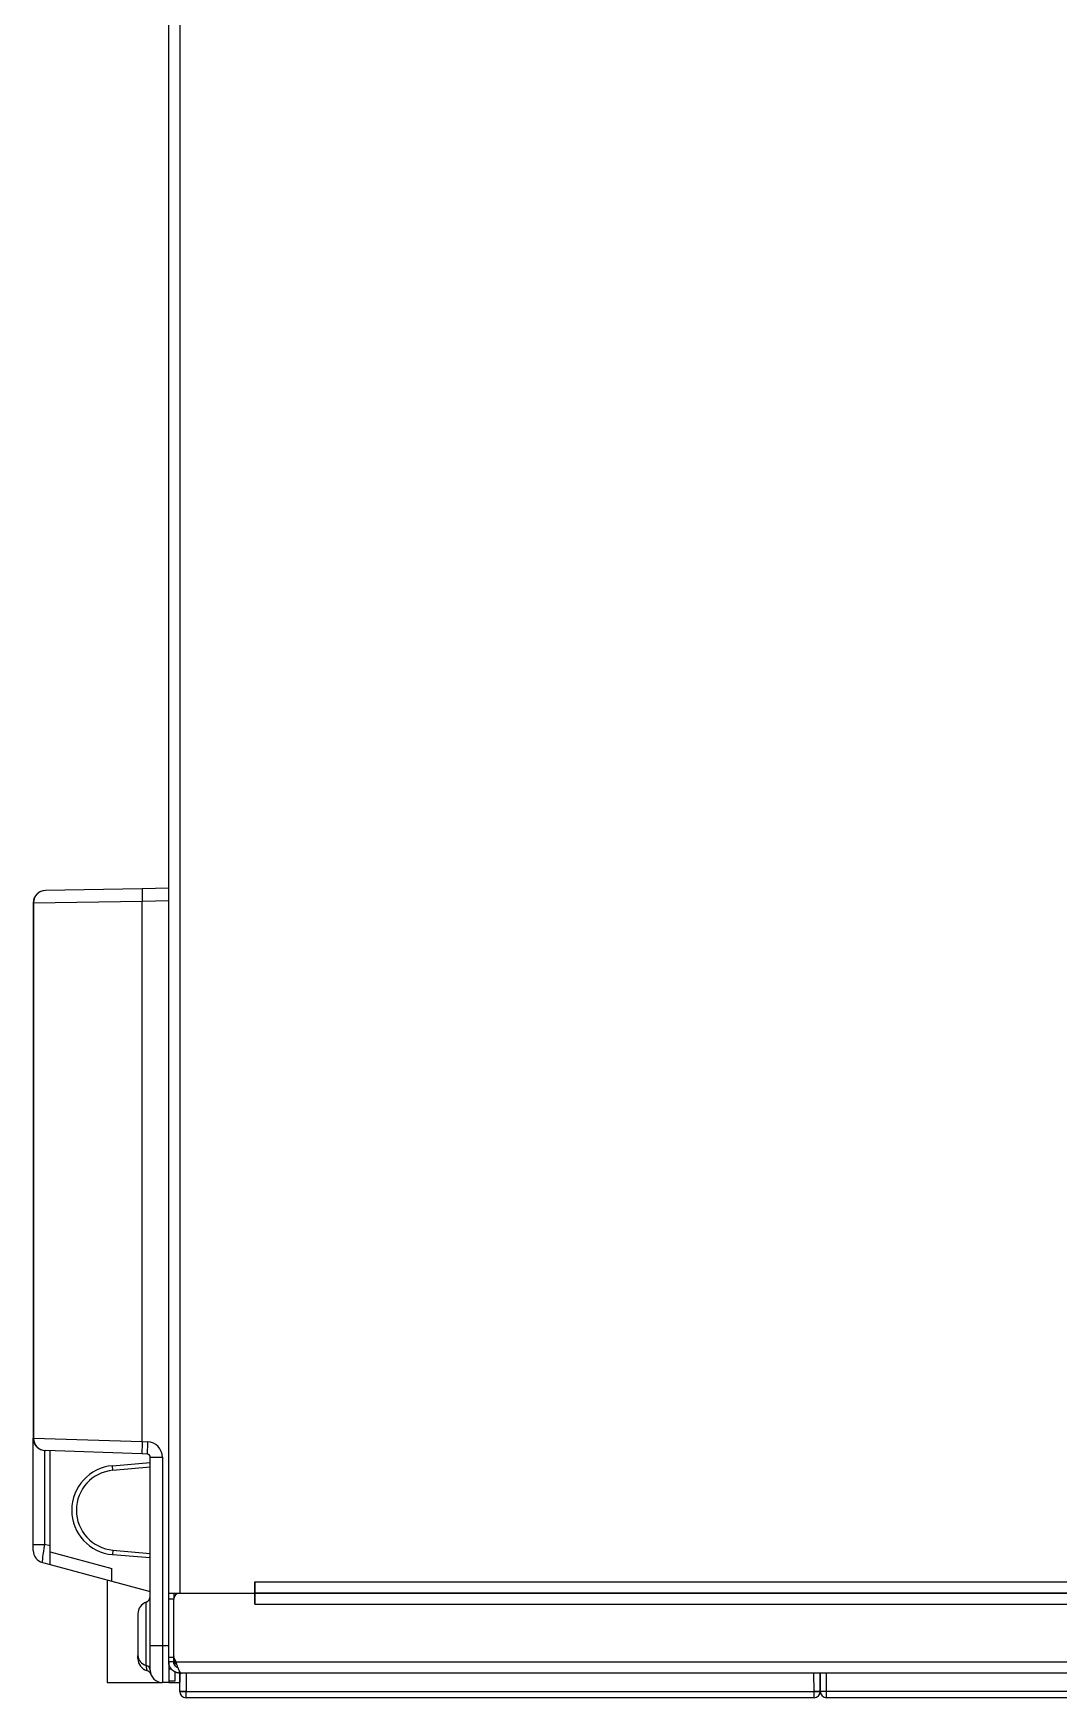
# Model space of a CAD drawing. Header units: millimetres. Extents: x -36 to 4467, y 2 to 3322.
# Drawn here: x 3671.3 to 3837.8, y 1397.8 to 1668.1 of the extents above; entities that cross this region are included whole.
import ezdxf

# ---------------------------------------------------------------- set-up
doc = ezdxf.new("R2010")
doc.units = ezdxf.units.MM

msp = doc.modelspace()

# ---------------------------------------------------------------- linework, layer by layer
for p, q in [((3693.27, 1414.77), (3693.27, 1906.49)), ((3695.07, 1905.36), (3695.07, 1414.77)), ((3673.24, 1528.87), (3673.27, 1528.87)), ((3688.96, 1529.14), (3673.27, 1528.87)), ((3693.27, 1529.22), (3688.96, 1529.14)), ((3688.96, 1527.14), (3693.27, 1527.22)), ((3671.3, 1526.87), (3671.27, 1526.87)), ((3671.27, 1526.87), (3671.27, 1439.9)), ((3671.3, 1526.87), (3671.3, 1439.9)), ((3671.31, 1526.87), (3688.96, 1527.14)), ((3671.31, 1439.9), (3671.31, 1526.87)), ((3688.96, 1439.35), (3688.96, 1527.14)), ((3671.27, 1422.66), (3671.27, 1439.9)), ((3671.27, 1439.9), (3671.3, 1439.9)), ((3671.31, 1439.9), (3688.96, 1439.35)), ((3688.96, 1439.35), (3689.82, 1439.32)), ((3673.1, 1437.91), (3673.1, 1422.66)), ((3673.24, 1437.9), (3673.2, 1437.9)), ((3688.92, 1437.35), (3673.24, 1437.9)), ((3674.02, 1422.41), (3674.02, 1437.87)), ((3684.14, 1435.44), (3690.27, 1435.98)), ((3684.21, 1434.69), (3684.14, 1435.44)), ((3689.79, 1437.32), (3688.92, 1437.35)), ((3690.27, 1436.82), (3692.24, 1436.82)), ((3690.27, 1406.22), (3690.27, 1436.82)), ((3692.24, 1436.82), (3692.24, 1406.22)), ((3690.27, 1435.22), (3684.21, 1434.69)), ((3671.27, 1421.65), (3671.27, 1422.66)), ((3671.27, 1422.66), (3673.1, 1422.66)), ((3674.02, 1422.41), (3673.1, 1422.66)), ((3674.02, 1419.38), (3674.02, 1422.41)), ((3672.75, 1419.71), (3674.02, 1419.38)), ((3674.02, 1421.45), (3684.02, 1418.77)), ((3674.02, 1419.38), (3684.02, 1416.7)), ((3684.21, 1421.74), (3684.14, 1420.99)), ((3690.27, 1420.46), (3684.14, 1420.99)), ((3684.21, 1421.74), (3690.27, 1421.21)), ((3683.27, 1416.9), (3683.27, 1400.22)), ((3684.02, 1416.7), (3684.02, 1418.77)), ((3684.02, 1416.7), (3690.27, 1415.02)), ((3707.27, 1414.77), (3707.27, 1416.57)), ((3707.27, 1416.57), (3707.27, 1414.77)), ((3707.27, 1416.57), (3707.27, 1416.57)), ((3707.27, 1416.57), (4305.42, 1416.57)), ((3693.27, 1413.77), (3693.27, 1414.77)), ((3693.27, 1414.77), (3695.07, 1414.77)), ((3694.07, 1413.77), (3693.27, 1413.77)), ((3693.27, 1404.29), (3693.27, 1413.77)), ((3694.07, 1414.77), (3694.07, 1413.77)), ((3694.07, 1404.29), (3694.07, 1413.77)), ((3694.07, 1404.29), (3694.07, 1413.77)), ((3695.07, 1414.77), (3707.27, 1414.77)), ((3695.07, 1414.77), (3707.27, 1414.77)), ((3707.27, 1414.77), (3707.27, 1412.97)), ((3707.27, 1414.77), (4307.27, 1414.77)), ((3707.27, 1412.97), (3707.27, 1414.77)), ((4306.47, 1414.77), (3707.27, 1414.77)), ((3688.27, 1411.39), (3688.27, 1404.61)), ((3689.61, 1403.01), (3689.61, 1413.27)), ((3707.27, 1412.97), (3707.27, 1412.97)), ((3707.27, 1412.97), (4307.27, 1412.97)), ((3690.27, 1402.22), (3690.27, 1406.22)), ((3690.27, 1406.22), (3692.24, 1406.22)), ((3692.24, 1406.22), (3693.27, 1406.22)), ((3694.07, 1404.29), (3693.27, 1404.29)), ((3693.27, 1403.57), (3693.27, 1404.29)), ((3693.27, 1403.52), (3693.27, 1400.22)), ((3694.07, 1404.57), (3694.07, 1404.48)), ((3694.07, 1404.57), (3694.07, 1404.57)), ((3694.07, 1403.57), (3694.07, 1404.29)), ((3694.07, 1404.29), (3694.41, 1403.57)), ((3694.27, 1403.7), (3694.27, 1403)), ((3694.41, 1403.57), (4307.27, 1403.57)), ((3683.27, 1400.22), (3692.16, 1400.22)), ((3690.37, 1401.6), (3690.36, 1401.64)), ((3693.27, 1400.22), (3692.27, 1400.22)), ((3693.27, 1402.47), (3693.68, 1402.47)), ((3694.27, 1400.47), (3693.27, 1400.47)), ((3693.27, 1400.22), (3695.07, 1400.22)), ((3694.27, 1401.95), (3694.27, 1400.47)), ((3695.07, 1401.97), (3695.07, 1401.77)), ((3695.07, 1398.77), (3695.12, 1401.77)), ((3695.07, 1398.77), (3695.07, 1401.77)), ((3695.07, 1401.77), (3695.32, 1401.77)), ((3695.3, 1401.77), (3695.32, 1401.77)), ((4307.27, 1401.77), (3695.32, 1401.77)), ((3696.12, 1401.77), (3696.07, 1398.77)), ((3798.07, 1398.77), (3798.02, 1401.77)), ((3799.02, 1401.77), (3799.07, 1398.77)), ((3799.07, 1398.77), (3799.07, 1401.77)), ((4307.27, 1401.77), (3800.07, 1401.77)), ((3800.07, 1398.77), (3800.07, 1401.77)), ((3695.07, 1398.77), (3696.07, 1398.77)), ((3696.07, 1398.77), (3696.07, 1398.77)), ((3696.07, 1398.77), (3798.07, 1398.77)), ((3696.07, 1397.77), (3696.07, 1398.77)), ((3798.07, 1397.77), (3696.07, 1397.77)), ((3798.07, 1398.77), (3798.07, 1398.77)), ((3798.07, 1397.77), (3798.07, 1398.77)), ((3798.07, 1398.77), (3799.07, 1398.77)), ((3800.07, 1398.77), (3799.07, 1398.77)), ((4326.07, 1398.77), (3800.07, 1398.77)), ((3800.07, 1397.77), (3800.07, 1398.77)), ((4326.07, 1397.77), (3800.07, 1397.77))]:
    msp.add_line(p, q)
for centre, radius, start, end in [((3673.27, 1526.87), 2, 91, 180), ((3673.27, 1439.9), 2, 180, 268), ((3689.74, 1436.82), 2.5, 0, 88), ((3684.77, 1428.22), 7.25, 95, 265), ((3689.77, 1436.82), 0.5, 0, 88), ((3684.77, 1428.22), 6.5, 95, 265), ((3673.27, 1421.65), 2, 180, 255), ((3689.27, 1414.22), 1, 289.4712, 0), ((3695.07, 1413.77), 1, 90, 180), ((3690.27, 1411.39), 2, 109.4712, 180), ((3696.07, 1404.57), 2, 189.3656, 213.8653), ((3695.07, 1404.18), 1, 216.8712, 232.3015), ((3692.27, 1402.22), 2, 180, 270), ((3696.07, 1398.77), 1, 180, 270), ((3798.07, 1398.77), 1, 270, 0), ((3800.07, 1398.77), 1, 180, 270)]:
    msp.add_arc(centre, radius, start, end)
at = {"extrusion": (-1.23267e-06, 3.48653e-06, 1)}
msp.add_arc((3689.44, 1401.22, 0), 1, 22.2501, 73.8759, dxfattribs=at)
for centre, major_axis, ratio, start_param, end_param in [((3673.31, 1526.87), (-0.03, 2), 0.997913, 0, 1.553379), ((3688.99, 1527.14), (0.03, -2), 0.01745, 3.141593, 4.712084), ((3673.31, 1439.9), (-0.07, -2), 0.997911, 4.747223, 6.283185), ((3688.99, 1439.35), (-0.07, -2), 0.017442, 4.712998, 6.283185), ((3689.86, 1439.32), (-0.07, -2), 0.017442, 4.712998, 6.283185), ((3673.27, 1422.68), (0.52, 2.97), 0.055693, 1.588366, 3.136603), ((3692.27, 1406.22), (0, 6), 0.005817, 1.570796, 3.141593), ((3690.27, 1404.61), (2, 0), 0.846156, 3.141593, 4.372552), ((3690.27, 1404.1), (-2, 0), 1, 0.000023, 1.290475), ((3689.27, 1402.22), (-1, 0), 0.846154, 3.141593, 4.372552), ((3696.07, 1398.76), (-1, 0.009), 0.008726, 4.712617, 6.283109), ((3798.07, 1398.76), (1, 0.009), 0.008726, 0.000076, 1.570568)]:
    msp.add_ellipse(centre, major_axis=major_axis, ratio=ratio, start_param=start_param, end_param=end_param)
for points, knots in [([(3688.27, 1404.13), (3688.27, 1404.14), (3688.27, 1404.14), (3688.27, 1404.15), (3688.27, 1404.16), (3688.27, 1404.18), (3688.27, 1404.2), (3688.27, 1404.24), (3688.27, 1404.27), (3688.27, 1404.32), (3688.27, 1404.35), (3688.27, 1404.39), (3688.27, 1404.41), (3688.27, 1404.45), (3688.27, 1404.46), (3688.27, 1404.52), (3688.27, 1404.56), (3688.27, 1404.61)], [0, 0, 0, 0, 0.082629, 0.082629, 0.166026, 0.166026, 0.332821, 0.332821, 0.499616, 0.499616, 0.666411, 0.666411, 0.749808, 0.749808, 0.833205, 0.833205, 1, 1, 1, 1]), ([(3689.61, 1403.01), (3689.61, 1402.95), (3689.61, 1402.88), (3689.62, 1402.76), (3689.62, 1402.7), (3689.63, 1402.6), (3689.64, 1402.55), (3689.66, 1402.46), (3689.66, 1402.42), (3689.68, 1402.35), (3689.68, 1402.32), (3689.7, 1402.27), (3689.7, 1402.25), (3689.71, 1402.22), (3689.71, 1402.21), (3689.71, 1402.2), (3689.72, 1402.2), (3689.72, 1402.18), (3689.72, 1402.18), (3689.72, 1402.18)], [0, 0, 0, 0, 0.12538, 0.12538, 0.25076, 0.25076, 0.37614, 0.37614, 0.50152, 0.50152, 0.6269, 0.6269, 0.75228, 0.75228, 0.81497, 0.81497, 0.87766, 0.87766, 1, 1, 1, 1]), ([(3694.92, 1401.77), (3694.81, 1401.78), (3694.7, 1401.8), (3694.54, 1401.85), (3694.49, 1401.86), (3694.41, 1401.89), (3694.38, 1401.9), (3694.33, 1401.93), (3694.31, 1401.94), (3694.18, 1402), (3694.09, 1402.06), (3693.95, 1402.16), (3693.91, 1402.19), (3693.85, 1402.25), (3693.83, 1402.27), (3693.79, 1402.31), (3693.77, 1402.33), (3693.67, 1402.43), (3693.6, 1402.52), (3693.52, 1402.66), (3693.49, 1402.71), (3693.45, 1402.78), (3693.44, 1402.81), (3693.42, 1402.86), (3693.41, 1402.89), (3693.36, 1403.02), (3693.32, 1403.12), (3693.29, 1403.29), (3693.29, 1403.34), (3693.28, 1403.43), (3693.28, 1403.45), (3693.27, 1403.51), (3693.27, 1403.54), (3693.27, 1403.57)], [0, 0, 0, 0, 0.125, 0.125, 0.1875, 0.1875, 0.21875, 0.21875, 0.25, 0.25, 0.375, 0.375, 0.4375, 0.4375, 0.46875, 0.46875, 0.5, 0.5, 0.625, 0.625, 0.6875, 0.6875, 0.71875, 0.71875, 0.75, 0.75, 0.875, 0.875, 0.9375, 0.9375, 0.96875, 0.96875, 1, 1, 1, 1]), ([(3694.74, 1402.62), (3694.73, 1402.63), (3694.73, 1402.63), (3694.7, 1402.64), (3694.69, 1402.64), (3694.66, 1402.66), (3694.65, 1402.66), (3694.58, 1402.7), (3694.52, 1402.73), (3694.43, 1402.8), (3694.38, 1402.84), (3694.29, 1402.94), (3694.26, 1402.99), (3694.19, 1403.09), (3694.16, 1403.15), (3694.14, 1403.22), (3694.13, 1403.23), (3694.12, 1403.26), (3694.11, 1403.31), (3694.1, 1403.35), (3694.08, 1403.44), (3694.07, 1403.5), (3694.07, 1403.57)], [0, 0, 0, 0, 0.017554, 0.017554, 0.055341, 0.055341, 0.093127, 0.093127, 0.244273, 0.244273, 0.395418, 0.395418, 0.546564, 0.546564, 0.697709, 0.697709, 0.735495, 0.735495, 0.773282, 0.848855, 0.848855, 1, 1, 1, 1]), ([(3694.41, 1403.57), (3694.45, 1403.45), (3694.49, 1403.34), (3694.54, 1403.18), (3694.56, 1403.13), (3694.59, 1403.05), (3694.6, 1403.02), (3694.62, 1402.97), (3694.63, 1402.94), (3694.67, 1402.81), (3694.71, 1402.71), (3694.76, 1402.57), (3694.78, 1402.52), (3694.81, 1402.46), (3694.82, 1402.43), (3694.84, 1402.39), (3694.85, 1402.37), (3694.89, 1402.27), (3694.93, 1402.19), (3694.99, 1402.09), (3695, 1402.06), (3695.03, 1402.02), (3695.04, 1402), (3695.06, 1401.98), (3695.07, 1401.96), (3695.11, 1401.9), (3695.15, 1401.86), (3695.21, 1401.82), (3695.22, 1401.81), (3695.25, 1401.79), (3695.26, 1401.79), (3695.28, 1401.78), (3695.29, 1401.78), (3695.3, 1401.77)], [0, 0, 0, 0, 0.125, 0.125, 0.1875, 0.1875, 0.21875, 0.21875, 0.25, 0.25, 0.375, 0.375, 0.4375, 0.4375, 0.46875, 0.46875, 0.5, 0.5, 0.625, 0.625, 0.6875, 0.6875, 0.71875, 0.71875, 0.75, 0.75, 0.875, 0.875, 0.9375, 0.9375, 0.96875, 0.96875, 1, 1, 1, 1]), ([(3695.07, 1401.77), (3695.05, 1401.77), (3695.02, 1401.77), (3694.97, 1401.77), (3694.95, 1401.77), (3694.92, 1401.77)], [0, 0, 0, 0, 0.5, 0.5, 1, 1, 1, 1])]:
    msp.add_open_spline(points, degree=3, knots=knots)
for points in [[(3694.07, 1403.57), (3693.27, 1403.57)], [(3694.96, 1402.17), (3694.92, 1401.77)]]:
    msp.add_open_spline(points, degree=1)

doc.saveas('drawing.dxf')
